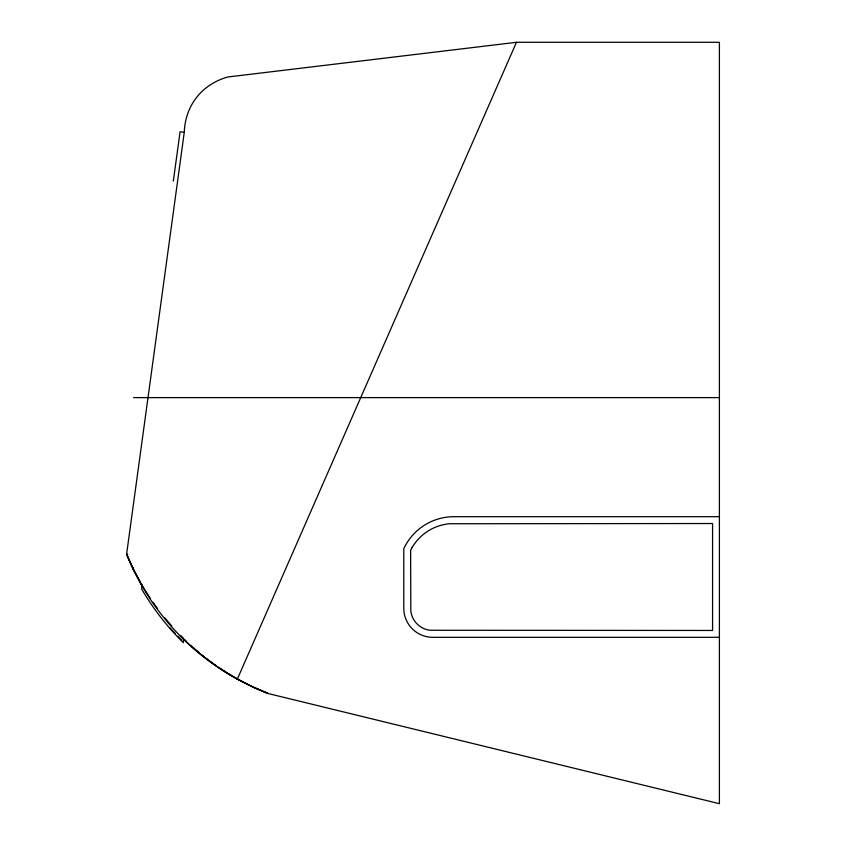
<?xml version="1.0" encoding="UTF-8"?>
<svg xmlns="http://www.w3.org/2000/svg" width="846" height="846" viewBox="0 0 846 846"><rect width="100%" height="100%" fill="white"/><g stroke="black" fill="none" stroke-linecap="round" stroke-linejoin="round"><path stroke-width="1.27" d="M173.324 181.129L180.082 131.743L184.269 132.314A86.355 69.467 38.3 0 1 227.891 76.986L516.451 42.3L719.407 42.3L719.407 803.7L268.214 693.54C236.869 681.379 208.053 662.873 183.931 639.46M141.525 584.872L133.541 569.823L126.593 554.246L184.269 132.314M218.575 667.293A259.003 256.475 -45.5 0 0 237.483 678.968L252.605 686.772L268.214 693.54L252.52 686.857L237.335 679.127L516.451 42.3M133.531 397.62L719.407 397.62M719.407 516.684L453.995 516.684A55.402 55.402 0 0 0 403.785 548.684L403.785 608.337A28.965 28.965 0 0 0 432.75 637.302L719.407 637.302M150.07 597.942A256.475 256.475 0 0 1 141.747 584.649L133.626 569.739L126.593 554.246L127.735 554.246M169.739 627.669L175.143 633.358M177.85 636.192L181.456 639.988M133.086 567.729L133.541 569.823M141.747 584.649L141.747 589.186A256.475 256.475 0 0 0 183.371 642.696L183.371 638.159A256.475 256.475 0 0 1 180.6 635.388M216.417 665.813A259.003 256.475 -45.5 0 1 210.041 661.234M208.994 660.451A259.003 256.475 -45.5 0 1 205.874 658.072M203.812 656.464A259.003 256.475 -45.5 0 1 201.771 654.825M198.736 652.34A259.003 256.475 -45.5 0 1 190.836 645.477M186.046 641.025A259.003 256.475 -45.5 0 1 184.164 639.216M237.303 679.158A265.126 256.475 -45.5 0 1 126.593 554.246M171.653 625.85A256.475 256.475 0 0 1 164.864 617.897M157.62 608.623A256.475 256.475 0 0 1 153.02 602.267M412.118 547.51L410.617 550.365L410.828 611.224A22.112 22.112 0 0 0 429.863 630.259L712.565 630.46L712.565 523.526L449.406 523.748A48.55 48.55 0 0 0 412.118 547.51"/></g></svg>
